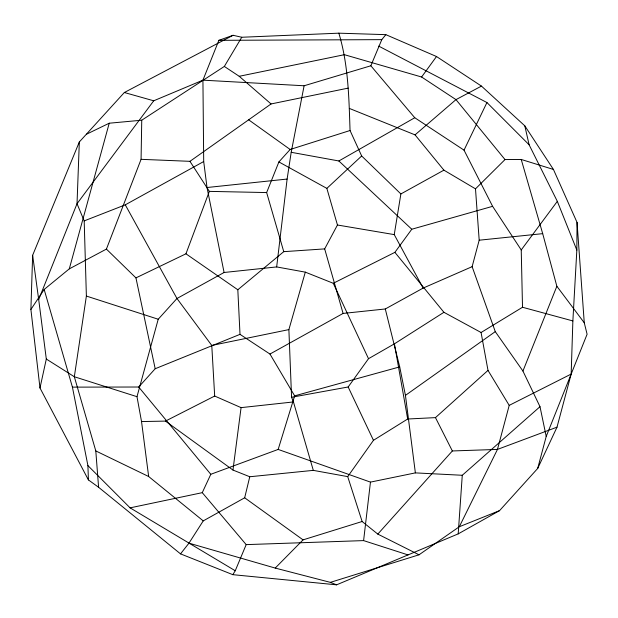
<?xml version="1.0" encoding="UTF-8"?>
<svg xmlns="http://www.w3.org/2000/svg" width="618" height="618" viewBox="0 0 618 618"><rect width="100%" height="100%" fill="white"/><g stroke="black" fill="none" stroke-linecap="round" stroke-linejoin="round"><path stroke-width="0.93" d="M576.841 250.097L577.042 222.41L553.434 169.448L524.806 125.833L481.468 86.103L436.509 56.524L385.841 34.654L338.842 33.171L241.754 37.258L233.086 35.288L218.865 40.325L202.928 80.162L203.701 161.537L207.022 187.517L224.087 272.484L176.964 298.502L158.223 319.236L136.987 396.686L141.53 421.553L148.66 476.517L203.237 520.889L244.674 497.791L249.765 476.748L313.303 470.368L347.718 476.625L362.133 521.507L377.807 534.099L419.027 554.802L459.321 526.737L499.553 510.638L537.699 468.436L557.003 427.162L571.163 374.075L572.871 320.935L576.841 250.097L557.32 201.352L529.116 144.797L524.806 125.833M499.553 510.638L458.201 533.882L336.594 584.829L232.831 574.67L180.518 553.875L98.594 487.27L88.405 479.908L39.985 387.988L30.9 309.464L44.164 289.456L69.293 268.869L106.412 249.1L141.074 159.328L141.746 120.209L224.334 66.443L241.754 37.258M30.9 309.464L32.638 255.288L79.328 141.962L124.342 92.515L233.086 35.288M79.328 141.962L77.026 203.708L38.695 299.545L46.311 359.043L39.985 387.988M458.201 533.882L462.272 475.273L540.001 406.69L522.936 371.055L495.273 331.627L472.129 266.667L479.189 240.201L475.497 188.845L505.014 159.568L521.229 159.459L553.434 169.448M408.035 554.91L363.6 540.603L370.46 482.11L415.373 472.886L462.272 475.273M224.087 272.484L276.663 266.93L287.123 179.058L291.194 152.298L304.11 85.771L370.846 65.778L381.785 39.645L385.841 34.654M249.765 476.748L232.963 470.051L241.074 407.633L214.678 396.045L165.454 421.105L141.53 421.553M304.11 85.771L202.928 80.162L153.72 100.796L77.026 203.708L84.187 220.896L86.381 296.061L74.33 376.741L95.798 450.931L98.594 487.27M472.129 266.667L423.129 288.088L394.245 234.608L400.881 193.944L443.909 170.159L475.497 188.845M481.082 332.507L522.511 307.262L521.237 249.942L492.608 206.327L411.773 229.239L394.894 252.353L443.925 312.299L481.082 332.507L488.004 370.391L509.209 405.377L497.459 449.417L459.321 526.737M537.699 468.436L546.212 436.455L587.1 334.238L584.265 322.789L577.042 222.41M69.293 268.869L109.224 123.214L141.746 120.209M313.303 470.368L293.45 401.939L291.572 397.266L288.884 329.603L305.307 272.144L276.663 266.93M44.164 289.456L72.422 387.138L87.91 465.601L130.089 507.857L202.271 492.662L210.8 474.292L278.162 449.425L294.655 395.852L269.966 354.052L240.008 334.353L237.822 289.765L185.948 253.805L135.945 277.884L106.412 249.1M185.948 253.805L209.355 191.379L189.95 161.329L141.074 159.328M237.822 289.765L283.747 251.665L266.644 192.561L278.896 161.939L290.151 149.486L350.051 130.514C348.931 97.883 348.39 64.651 338.842 33.171M522.936 371.055L556.857 286.258L542.697 233.65L521.229 159.459M232.831 574.67L235.242 570.754L246.18 544.62L202.271 492.662M492.608 206.327L464.033 150.151L486.938 102.542L378.71 46.111M269.966 354.052L343.083 313.434L324.674 248.892L337.451 225.006L326.852 188.382L278.896 161.939M180.518 553.875L188.969 543.16L203.237 520.889M347.718 476.625L373.465 440.31L407.671 419.012L435.466 417.621L488.004 370.391M291.572 397.266L348.166 386.984L368.506 358.695L394.431 343.824L443.925 312.299M224.334 66.443L239.22 76.292L344.388 54.693L421.6 77.003L436.509 56.524M521.237 249.942L557.32 201.352M377.807 534.099L452.353 450.955L497.459 449.417L557.003 427.162M72.422 387.138L138.695 387.015L155.188 368.737L240.008 334.353M188.969 543.16L275.219 568.073L303.059 539.869L362.133 521.507M326.852 188.382L361.669 155.983L350.051 130.514M349.355 108.42L415.049 134.871L455.984 99.622L481.468 86.103M189.95 161.329L271.07 103.955L348.181 88.119M415.373 472.886L405.439 395.389L495.273 331.627M291.194 152.298L338.865 160.974L414.763 117.737L464.033 150.151M84.187 220.896L125.284 204.836L203.701 161.537M343.083 313.434L385.292 308.977L423.129 288.088M509.209 405.377L571.163 374.075M305.307 272.144L333.272 283.283L394.894 252.353M86.752 134.098L109.224 123.214M275.219 568.073L330.36 582.365L419.027 554.802M294.655 395.852L399.707 366.891L385.292 308.977M125.284 204.836L176.964 298.502L211.773 345.439L288.884 329.603M241.074 407.633L293.45 401.939M207.022 187.517L287.123 179.058M479.189 240.201L542.697 233.65M283.747 251.665L324.674 248.892M246.18 544.62L363.6 540.603M218.865 40.325L381.785 39.645M209.355 191.379L266.644 192.561M337.451 225.006L394.245 234.608M522.511 307.262L572.871 320.935M124.342 92.515L153.72 100.796M136.987 396.686L74.33 376.741L46.311 359.043M86.381 296.061L158.223 319.236M278.162 449.425L370.46 482.11M330.36 582.365L336.594 584.829M95.798 450.931L148.66 476.517M130.089 507.857L235.242 570.754M421.6 77.003L455.984 99.622L505.014 159.568M248.482 119.691L290.151 149.486M244.674 497.791L303.059 539.869M165.454 421.105L232.963 470.051M239.22 76.292L271.07 103.955M338.865 160.974L411.773 229.239M361.669 155.983L400.881 193.944M486.938 102.542L529.116 144.797M370.846 65.778L414.763 117.737M138.695 387.015L210.8 474.292M415.049 134.871L443.909 170.159M556.857 286.258L584.265 322.789M435.466 417.621L452.353 450.955M348.166 386.984L373.465 440.31M333.272 283.283L368.506 358.695M135.945 277.884L155.188 368.737M540.001 406.69L546.212 436.455M399.707 366.891L405.439 395.389M394.431 343.824L407.671 419.012M32.638 255.288L38.695 299.545M211.773 345.439L214.678 396.045M87.91 465.601L88.405 479.908"/></g></svg>
